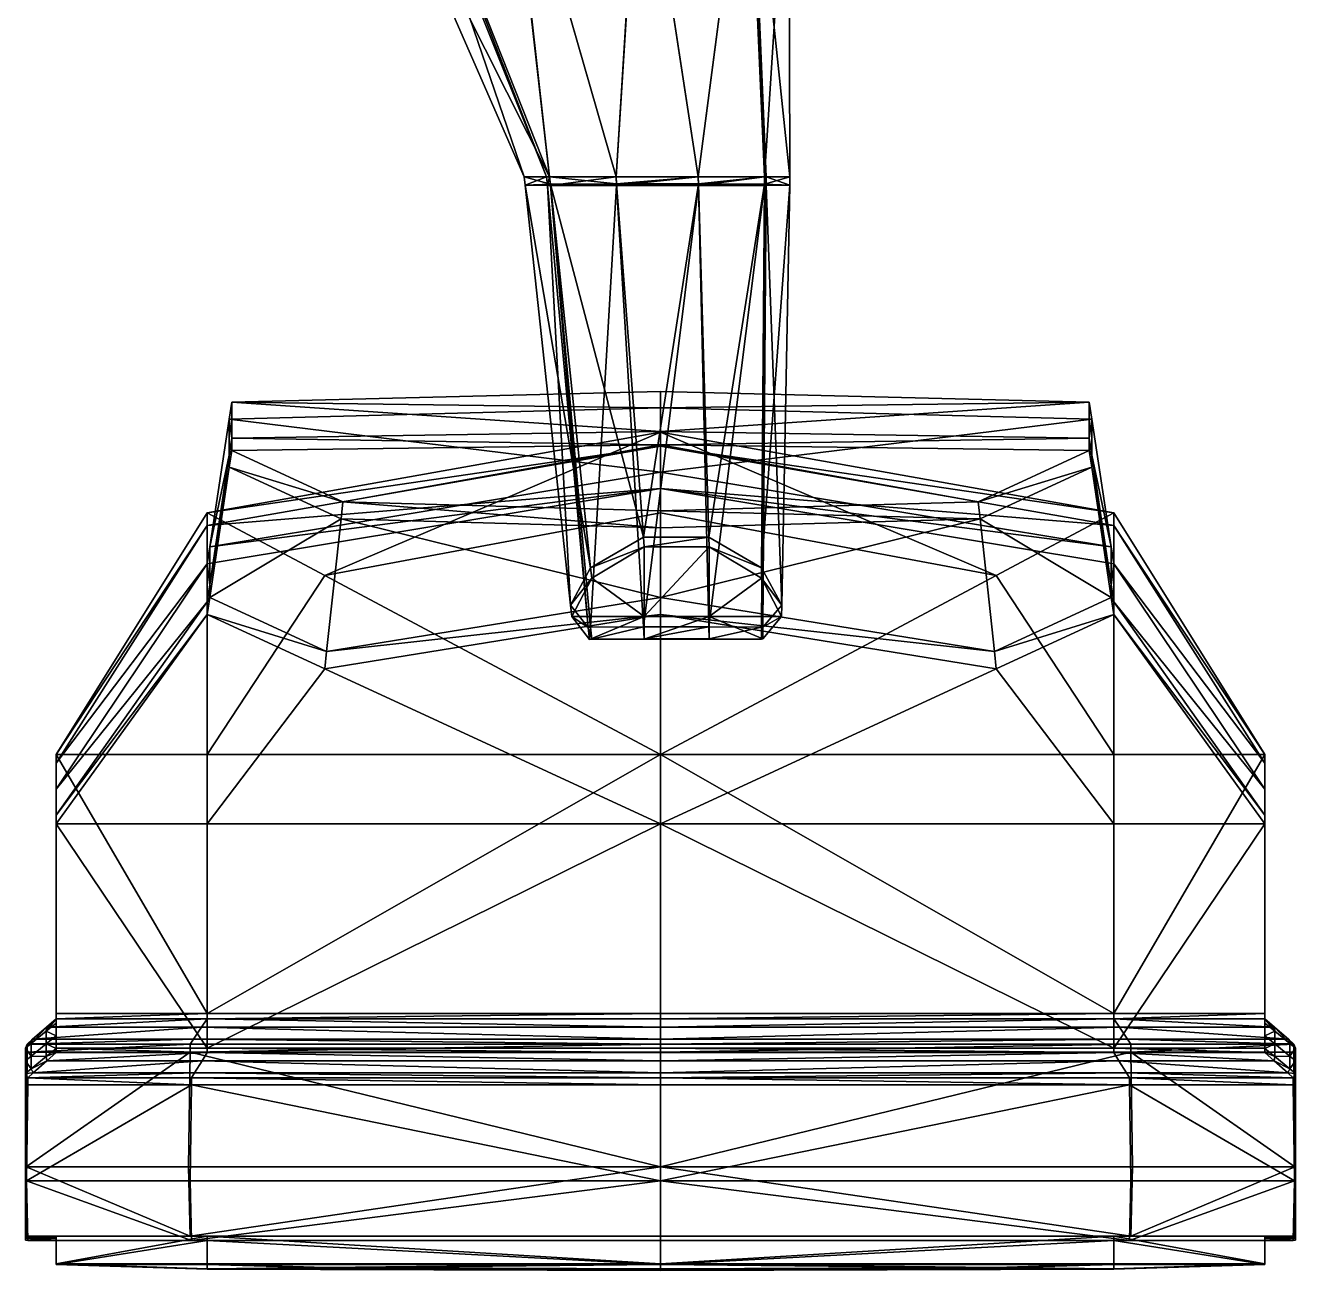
# Model space of a CAD drawing. Header units: centimetres. Extents: x -3.08 to -1.02, y -0.97 to 2.65.
# Drawn here: x -2.36 to -2.0581, y -0.9738 to -0.6779 of the extents above; entities that cross this region are included whole.
import ezdxf

# ---------------------------------------------------------------- set-up
doc = ezdxf.new("R2010")
doc.units = ezdxf.units.CM
doc.header["$MEASUREMENT"] = 0

msp = doc.modelspace()

# ---------------------------------------------------------------- meshes
at = {"color": 8, "true_color": 0x7f7f7f}
mesh = msp.add_polyface(dxfattribs=at)
corners = [(-2.32328, -0.42997, -0.89798), (-2.30776, -0.44466, -0.8608), (-2.32012, -0.4451, -0.89957), (-2.32328, -0.42997, -0.89798), (-2.32012, -0.4451, -0.89957), (-2.31042, -0.43018, -0.9428), (-2.30776, -0.44466, -0.8608), (-2.32713, -0.44658, -0.8994), (-2.32012, -0.4451, -0.89957), (-2.32713, -0.44658, -0.8994), (-2.31466, -0.44672, -0.9451), (-2.32012, -0.4451, -0.89957), (-2.31592, -0.44875, -0.94561), (-2.31466, -0.44672, -0.9451), (-2.32841, -0.44866, -0.89962), (-2.32713, -0.44658, -0.8994), (-2.31334, -0.44639, -0.85675), (-2.31433, -0.44849, -0.85612), (-2.32713, -0.44658, -0.8994), (-2.35269, -0.91376, -0.75315), (-2.35269, -0.85325, -0.75315), (-2.35269, -0.91274, -0.66183), (-2.35269, -0.85119, -0.66183), (-2.31678, -0.79676, -0.75315), (-2.31678, -0.79374, -0.66183), (-2.31678, -0.85119, -0.59132), (-2.31678, -0.91274, -0.59132), (-2.35269, -0.86558, -0.92044), (-2.35269, -0.91991, -0.92044), (-2.35269, -0.86764, -0.99795), (-2.35269, -0.92093, -0.99795), (-2.31678, -0.92093, -1.05465), (-2.31678, -0.86764, -1.05465), (-2.31678, -0.81789, -0.99795), (-2.31678, -0.81487, -0.92044), (-2.35269, -0.85942, -0.8391), (-2.35269, -0.91684, -0.8391), (-2.31678, -0.80582, -0.8391), (-2.31678, -0.81789, -0.99795), (-2.31617, -0.81386, -0.99767), (-2.31678, -0.81487, -0.92044), (-2.31617, -0.81085, -0.92059), (-2.31678, -0.81487, -0.92044), (-2.31617, -0.81085, -0.92059), (-2.31678, -0.80582, -0.8391), (-2.31617, -0.80185, -0.8397), (-2.35269, -0.91399, -0.66183), (-2.35269, -0.91499, -0.75315), (-2.31678, -0.91399, -0.59132)]
mesh.append_faces([[corners[k] for k in face] for face in [(0, 1, 2), (3, 4, 5), (6, 7, 8), (9, 10, 11), (12, 13, 14), (14, 13, 15), (16, 17, 18), (18, 17, 14), (19, 20, 21), (21, 20, 22), (20, 23, 22), (22, 23, 24), (24, 25, 22), (25, 26, 22), (22, 26, 21), (27, 28, 29), (29, 28, 30), (30, 31, 29), (29, 31, 32), (32, 33, 29), (34, 27, 33), (33, 27, 29), (20, 19, 35), (35, 19, 36), (28, 27, 36), (36, 27, 35), (27, 34, 35), (35, 34, 37), (23, 20, 37), (37, 20, 35), (38, 39, 40), (40, 39, 41), (42, 43, 44), (44, 43, 45), (46, 47, 21), (21, 47, 19), (21, 26, 46), (46, 26, 48)]], dxfattribs={"color": 8})
mesh = msp.add_polyface(dxfattribs=at)
corners = [(-2.27155, -0.62259, -0.89666), (-2.24582, -0.62267, -0.87802), (-2.2354, -0.71387, -0.93108), (-2.21962, -0.71387, -0.91962), (-2.27106, -0.62382, -0.95697), (-2.2354, -0.71387, -0.97007), (-2.24549, -0.62384, -0.96939), (-2.21962, -0.71387, -0.97159), (-2.24549, -0.62384, -0.96939), (-2.21962, -0.71387, -0.97159), (-2.21388, -0.62383, -0.96938), (-2.24582, -0.62267, -0.87802), (-2.21398, -0.62315, -0.87824), (-2.21962, -0.71387, -0.91962), (-2.28121, -0.62296, -0.92697), (-2.24143, -0.71387, -0.94964), (-2.27241, -0.62333, -0.95339), (-2.23611, -0.71387, -0.96767), (-2.27106, -0.62382, -0.95697), (-2.2354, -0.71387, -0.97007), (-2.27155, -0.62259, -0.89666), (-2.2354, -0.71387, -0.93108), (-2.28121, -0.62296, -0.92697), (-2.24143, -0.71387, -0.94964), (-2.23521, -0.71566, -0.93136), (-2.22565, -0.80682, -0.94518), (-2.24122, -0.71583, -0.9498), (-2.21949, -0.71552, -0.91996), (-2.2131, -0.79953, -0.93724), (-2.23521, -0.71566, -0.93136), (-2.23521, -0.71593, -0.97017), (-2.22565, -0.82095, -0.97536), (-2.21949, -0.71593, -0.97168), (-2.23592, -0.71593, -0.96778), (-2.22621, -0.82099, -0.97332), (-2.23521, -0.71593, -0.97017), (-2.24122, -0.71583, -0.9498), (-2.23044, -0.81566, -0.95802), (-2.27106, -0.62382, -0.95697), (-2.27041, -0.62172, -0.95551), (-2.27241, -0.62333, -0.95339), (-2.27041, -0.62172, -0.95551), (-2.27106, -0.62382, -0.95697), (-2.24559, -0.62205, -0.96763), (-2.24549, -0.62384, -0.96939), (-2.27147, -0.62118, -0.95259), (-2.28121, -0.62296, -0.92697), (-2.24559, -0.62205, -0.96763), (-2.21455, -0.62219, -0.96763), (-2.21388, -0.62383, -0.96938), (-2.21398, -0.62315, -0.87824), (-2.24582, -0.62267, -0.87802), (-2.21477, -0.62099, -0.87909), (-2.31094, -0.76747, -0.84494), (-2.20905, -0.7744, -0.92187), (-2.20905, -0.76492, -0.84494), (-2.31155, -0.77144, -0.84433), (-2.31094, -0.77603, -0.92187), (-2.31094, -0.76747, -0.84494), (-2.31155, -0.77144, -0.84433), (-2.31094, -0.76747, -0.84494), (-2.20905, -0.76879, -0.84433), (-2.20905, -0.76492, -0.84494)]
mesh.append_faces([[corners[k] for k in face] for face in [(0, 1, 2), (2, 1, 3), (4, 5, 6), (6, 5, 7), (8, 9, 10), (11, 12, 13), (14, 15, 16), (16, 15, 17), (16, 17, 18), (18, 17, 19), (20, 21, 22), (22, 21, 23), (24, 25, 26), (27, 28, 29), (30, 31, 32), (33, 34, 35), (36, 37, 33), (21, 24, 23), (23, 24, 26), (3, 27, 2), (2, 27, 29), (5, 30, 7), (7, 30, 32), (17, 33, 19), (19, 33, 35), (15, 36, 17), (17, 36, 33), (38, 39, 40), (41, 42, 43), (43, 42, 44), (40, 45, 46), (47, 44, 48), (48, 44, 49), (50, 51, 52), (53, 54, 55), (56, 57, 58), (59, 60, 61), (61, 60, 62)]], dxfattribs={"color": 8})
mesh = msp.add_polyface(dxfattribs=at)
corners = [(-2.18831, -0.62368, -0.89707), (-2.17854, -0.62385, -0.92719), (-2.18433, -0.71387, -0.93108), (-2.1783, -0.71387, -0.94964), (-2.21398, -0.62315, -0.87824), (-2.18831, -0.62368, -0.89707), (-2.20011, -0.71387, -0.91962), (-2.18433, -0.71387, -0.93108), (-2.21388, -0.62383, -0.96938), (-2.21962, -0.71387, -0.97159), (-2.20011, -0.71387, -0.97159), (-2.21962, -0.71387, -0.91962), (-2.21398, -0.62315, -0.87824), (-2.20011, -0.71387, -0.91962), (-2.18771, -0.62381, -0.95513), (-2.18831, -0.62373, -0.95696), (-2.18395, -0.71387, -0.96881), (-2.18433, -0.71387, -0.97007), (-2.17854, -0.62385, -0.92719), (-2.1783, -0.71387, -0.94964), (-2.21388, -0.62383, -0.96938), (-2.20011, -0.71387, -0.97159), (-2.18831, -0.62373, -0.95696), (-2.18433, -0.71387, -0.97007), (-2.1898, -0.62215, -0.95548), (-2.19337, -0.62255, -0.95238), (-2.21455, -0.62219, -0.96763), (-2.21579, -0.62256, -0.96225), (-2.1898, -0.62215, -0.95548), (-2.18945, -0.62217, -0.95432), (-2.19337, -0.62255, -0.95238), (-2.19493, -0.62254, -0.95253), (-2.18031, -0.62209, -0.92675), (-2.18561, -0.62213, -0.92675), (-2.18945, -0.62217, -0.95432), (-2.19493, -0.62254, -0.95253), (-2.18031, -0.62209, -0.92675), (-2.18981, -0.62169, -0.89743), (-2.18561, -0.62213, -0.92675), (-2.19406, -0.62094, -0.9005), (-2.18981, -0.62169, -0.89743), (-2.21477, -0.62099, -0.87909), (-2.19406, -0.62094, -0.9005), (-2.21455, -0.62219, -0.96763), (-2.21388, -0.62383, -0.96938), (-2.1898, -0.62215, -0.95548), (-2.18831, -0.62373, -0.95696), (-2.18831, -0.62373, -0.95696), (-2.18771, -0.62381, -0.95513), (-2.1898, -0.62215, -0.95548), (-2.18945, -0.62217, -0.95432), (-2.17854, -0.62385, -0.92719), (-2.18945, -0.62217, -0.95432), (-2.18031, -0.62209, -0.92675), (-2.18831, -0.62368, -0.89707), (-2.18031, -0.62209, -0.92675), (-2.18981, -0.62169, -0.89743), (-2.18831, -0.62368, -0.89707), (-2.21398, -0.62315, -0.87824), (-2.18981, -0.62169, -0.89743), (-2.21477, -0.62099, -0.87909), (-2.21641, -0.62092, -0.96047), (-2.21579, -0.62256, -0.96225), (-2.19491, -0.62096, -0.95096), (-2.19337, -0.62255, -0.95238), (-2.19337, -0.62255, -0.95238), (-2.19493, -0.62254, -0.95253), (-2.19491, -0.62096, -0.95096), (-2.19667, -0.6209, -0.95182), (-2.19667, -0.6209, -0.95182), (-2.19493, -0.62254, -0.95253), (-2.18738, -0.62036, -0.92639), (-2.18561, -0.62213, -0.92675), (-2.18561, -0.62213, -0.92675), (-2.19406, -0.62094, -0.9005), (-2.18738, -0.62036, -0.92639)]
mesh.append_faces([[corners[k] for k in face] for face in [(0, 1, 2), (2, 1, 3), (4, 5, 6), (6, 5, 7), (8, 9, 10), (11, 12, 13), (14, 15, 16), (16, 15, 17), (18, 14, 19), (19, 14, 16), (20, 21, 22), (22, 21, 23), (24, 25, 26), (26, 25, 27), (28, 29, 30), (29, 31, 30), (32, 33, 34), (34, 33, 35), (36, 37, 38), (38, 37, 39), (40, 41, 42), (43, 44, 45), (45, 44, 46), (47, 48, 49), (49, 48, 50), (48, 51, 52), (52, 51, 53), (51, 54, 55), (55, 54, 56), (57, 58, 59), (59, 58, 60), (61, 62, 63), (63, 62, 64), (65, 66, 67), (67, 66, 68), (69, 70, 71), (71, 70, 72), (73, 74, 75)]], dxfattribs={"color": 8})
mesh = msp.add_polyface(dxfattribs=at)
corners = [(-2.19758, -0.79953, -0.93724), (-2.18503, -0.80682, -0.94518), (-2.19752, -0.80179, -0.93771), (-2.18505, -0.80928, -0.94555), (-2.2131, -0.79953, -0.93724), (-2.19758, -0.79953, -0.93724), (-2.21293, -0.80179, -0.93771), (-2.19752, -0.80179, -0.93771), (-2.18503, -0.80682, -0.94518), (-2.18024, -0.81566, -0.95802), (-2.18505, -0.80928, -0.94555), (-2.18029, -0.81835, -0.95824), (-2.21293, -0.80179, -0.93771), (-2.21293, -0.81835, -0.95824), (-2.22539, -0.80928, -0.94555), (-2.19752, -0.80179, -0.93771), (-2.18505, -0.80928, -0.94555), (-2.19752, -0.81835, -0.95824), (-2.19752, -0.81835, -0.95824), (-2.21293, -0.81835, -0.95824), (-2.19752, -0.80179, -0.93771), (-2.21293, -0.80179, -0.93771), (-2.20006, -0.71552, -0.91996), (-2.21949, -0.71552, -0.91996), (-2.18434, -0.71566, -0.93136), (-2.20006, -0.71552, -0.91996), (-2.17834, -0.71583, -0.9498), (-2.18434, -0.71566, -0.93136), (-2.18473, -0.82089, -0.97429), (-2.18024, -0.81566, -0.95802), (-2.18397, -0.71593, -0.96892), (-2.18503, -0.82095, -0.97536), (-2.18434, -0.71593, -0.97017), (-2.18503, -0.82095, -0.97536), (-2.18434, -0.71593, -0.97017), (-2.19758, -0.82084, -0.9764), (-2.20006, -0.71593, -0.97168), (-2.21949, -0.71593, -0.97168), (-2.2131, -0.82084, -0.9764), (-2.20006, -0.71593, -0.97168), (-2.19758, -0.82084, -0.9764), (-2.20011, -0.71387, -0.91962), (-2.21962, -0.71387, -0.91962), (-2.18433, -0.71387, -0.93108), (-2.20011, -0.71387, -0.91962), (-2.1783, -0.71387, -0.94964), (-2.18433, -0.71387, -0.93108), (-2.17834, -0.71583, -0.9498), (-2.18395, -0.71387, -0.96881), (-2.18433, -0.71387, -0.97007), (-2.18433, -0.71387, -0.97007), (-2.20011, -0.71387, -0.97159), (-2.21962, -0.71387, -0.97159), (-2.20011, -0.71387, -0.97159), (-2.20905, -0.77459, -0.66183), (-2.12926, -0.80864, -0.6096), (-2.20905, -0.79374, -0.59132), (-2.20905, -0.79324, -1.04882), (-2.13358, -0.79109, -1.03491), (-2.20905, -0.77756, -0.99519), (-2.20905, -0.81386, -1.05405), (-2.13313, -0.7952, -1.03543), (-2.20905, -0.79728, -1.04942), (-2.20905, -0.79324, -1.04882)]
mesh.append_faces([[corners[k] for k in face] for face in [(0, 1, 2), (2, 1, 3), (4, 5, 6), (6, 5, 7), (8, 9, 10), (10, 9, 11), (12, 13, 14), (15, 16, 17), (18, 19, 20), (20, 19, 21), (5, 4, 22), (22, 4, 23), (1, 0, 24), (24, 0, 25), (26, 8, 27), (28, 29, 30), (31, 28, 32), (32, 28, 30), (33, 34, 35), (35, 34, 36), (37, 38, 39), (39, 38, 40), (22, 23, 41), (41, 23, 42), (24, 25, 43), (43, 25, 44), (45, 27, 46), (30, 47, 48), (32, 30, 49), (49, 30, 48), (34, 50, 36), (36, 50, 51), (52, 37, 53), (53, 37, 39), (54, 55, 56), (57, 58, 59), (60, 61, 62), (62, 61, 63)]], dxfattribs={"color": 8})
mesh = msp.add_polyface(dxfattribs=at)
corners = [(-2.18024, -0.81566, -0.95802), (-2.18503, -0.80682, -0.94518), (-2.17834, -0.71583, -0.9498), (-2.18397, -0.71593, -0.96892), (-2.18024, -0.81566, -0.95802), (-2.17834, -0.71583, -0.9498), (-2.18434, -0.71566, -0.93136), (-2.1783, -0.71387, -0.94964), (-2.18395, -0.71387, -0.96881), (-2.1783, -0.71387, -0.94964), (-2.10133, -0.79676, -0.75315), (-2.10133, -0.79374, -0.66183), (-2.20905, -0.77793, -0.75315), (-2.20905, -0.77459, -0.66183), (-2.12926, -0.80864, -0.6096), (-2.20905, -0.77756, -0.99519), (-2.13358, -0.79109, -1.03491), (-2.10717, -0.77889, -0.99519), (-2.10717, -0.77603, -0.92187), (-2.20905, -0.7744, -0.92187), (-2.10717, -0.76747, -0.84494), (-2.20905, -0.76492, -0.84494), (-2.10133, -0.80582, -0.8391), (-2.20905, -0.78795, -0.8391), (-2.10133, -0.79374, -0.66183), (-2.10133, -0.79676, -0.75315), (-2.06542, -0.85119, -0.66183), (-2.10193, -0.81386, -0.99767), (-2.10133, -0.81487, -0.92044), (-2.10193, -0.81085, -0.92059), (-2.10133, -0.81487, -0.92044), (-2.10133, -0.80582, -0.8391), (-2.10193, -0.81085, -0.92059), (-2.10193, -0.80185, -0.8397), (-2.10133, -0.80582, -0.8391), (-2.20905, -0.78795, -0.8391), (-2.10193, -0.80185, -0.8397), (-2.20905, -0.78408, -0.8397), (-2.10656, -0.77144, -0.84433), (-2.20905, -0.76879, -0.84433), (-2.10656, -0.78005, -0.92172), (-2.10656, -0.77144, -0.84433), (-2.10656, -0.78292, -0.99547), (-2.10656, -0.78005, -0.92172), (-2.12971, -0.82668, -1.03943), (-2.10193, -0.81386, -0.99767), (-2.13313, -0.7952, -1.03543), (-2.10656, -0.78292, -0.99547), (-2.12971, -0.82668, -1.03943), (-2.13313, -0.7952, -1.03543), (-2.20905, -0.81386, -1.05405), (-2.10717, -0.76747, -0.84494), (-2.20905, -0.76492, -0.84494), (-2.10717, -0.77603, -0.92187), (-2.10717, -0.76747, -0.84494), (-2.10717, -0.77889, -0.99519), (-2.10717, -0.77603, -0.92187), (-2.13358, -0.79109, -1.03491), (-2.10717, -0.77889, -0.99519), (-2.20905, -0.79324, -1.04882), (-2.13358, -0.79109, -1.03491)]
mesh.append_faces([[corners[k] for k in face] for face in [(0, 1, 2), (3, 4, 5), (2, 6, 7), (8, 5, 9), (10, 11, 12), (12, 11, 13), (11, 14, 13), (15, 16, 17), (17, 18, 15), (15, 18, 19), (18, 20, 19), (19, 20, 21), (22, 10, 23), (23, 10, 12), (24, 25, 26), (27, 28, 29), (30, 31, 32), (32, 31, 33), (34, 35, 36), (36, 35, 37), (36, 37, 38), (38, 37, 39), (32, 33, 40), (40, 33, 41), (27, 29, 42), (42, 29, 43), (44, 45, 46), (46, 45, 47), (48, 49, 50), (38, 39, 51), (51, 39, 52), (40, 41, 53), (53, 41, 54), (42, 43, 55), (55, 43, 56), (46, 47, 57), (57, 47, 58), (59, 49, 60)]], dxfattribs={"color": 8})
mesh = msp.add_polyface(dxfattribs=at)
corners = [(-2.2131, -0.79953, -0.93724), (-2.21293, -0.80179, -0.93771), (-2.22565, -0.80682, -0.94518), (-2.22539, -0.80928, -0.94555), (-2.22565, -0.80682, -0.94518), (-2.22539, -0.80928, -0.94555), (-2.23044, -0.81566, -0.95802), (-2.24122, -0.71583, -0.9498), (-2.23521, -0.71566, -0.93136), (-2.21949, -0.71593, -0.97168), (-2.22565, -0.82095, -0.97536), (-2.2131, -0.82084, -0.9764), (-2.23521, -0.71593, -0.97017), (-2.22621, -0.82099, -0.97332), (-2.22565, -0.82095, -0.97536), (-2.23592, -0.71593, -0.96778), (-2.23044, -0.81566, -0.95802), (-2.20905, -0.79374, -0.59132), (-2.28885, -0.80864, -0.6096), (-2.20905, -0.77459, -0.66183), (-2.31678, -0.79374, -0.66183), (-2.31678, -0.79676, -0.75315), (-2.20905, -0.77793, -0.75315), (-2.20905, -0.7744, -0.92187), (-2.31094, -0.77603, -0.92187), (-2.20905, -0.77756, -0.99519), (-2.31094, -0.77889, -0.99519), (-2.28453, -0.79109, -1.03491), (-2.20905, -0.79324, -1.04882), (-2.20905, -0.78795, -0.8391), (-2.31678, -0.80582, -0.8391), (-2.31094, -0.76747, -0.84494), (-2.31678, -0.80582, -0.8391), (-2.31617, -0.80185, -0.8397), (-2.20905, -0.78795, -0.8391), (-2.20905, -0.78408, -0.8397), (-2.31617, -0.81085, -0.92059), (-2.31155, -0.78005, -0.92172), (-2.31617, -0.80185, -0.8397), (-2.31155, -0.77144, -0.84433), (-2.31155, -0.77144, -0.84433), (-2.20905, -0.76879, -0.84433), (-2.2884, -0.82668, -1.03943), (-2.20905, -0.81386, -1.05405), (-2.28497, -0.7952, -1.03543), (-2.20905, -0.79728, -1.04942), (-2.2884, -0.82668, -1.03943), (-2.28497, -0.7952, -1.03543), (-2.31617, -0.81386, -0.99767), (-2.31155, -0.78292, -0.99547), (-2.31617, -0.81386, -0.99767), (-2.31155, -0.78292, -0.99547), (-2.31617, -0.81085, -0.92059), (-2.31155, -0.78005, -0.92172), (-2.31094, -0.77603, -0.92187), (-2.28453, -0.79109, -1.03491), (-2.20905, -0.79324, -1.04882), (-2.28453, -0.79109, -1.03491), (-2.31094, -0.77889, -0.99519), (-2.31094, -0.77889, -0.99519), (-2.31094, -0.77603, -0.92187)]
mesh.append_faces([[corners[k] for k in face] for face in [(0, 1, 2), (2, 1, 3), (4, 5, 6), (7, 4, 6), (8, 0, 2), (9, 10, 11), (12, 13, 14), (15, 16, 13), (17, 18, 19), (19, 18, 20), (21, 22, 20), (20, 22, 19), (23, 24, 25), (25, 24, 26), (26, 27, 25), (25, 27, 28), (22, 21, 29), (29, 21, 30), (24, 23, 31), (32, 33, 34), (34, 33, 35), (36, 37, 38), (38, 37, 39), (33, 40, 35), (35, 40, 41), (42, 43, 44), (44, 43, 45), (46, 47, 48), (48, 47, 49), (50, 51, 52), (52, 51, 53), (37, 54, 39), (44, 45, 55), (55, 45, 56), (47, 57, 49), (49, 57, 58), (51, 59, 53), (53, 59, 60)]], dxfattribs={"color": 8})
mesh = msp.add_polyface(dxfattribs=at)
corners = [(-2.22539, -0.80928, -0.94555), (-2.21293, -0.81835, -0.95824), (-2.23015, -0.81835, -0.95824), (-2.23044, -0.81566, -0.95802), (-2.22539, -0.80928, -0.94555), (-2.23015, -0.81835, -0.95824), (-2.23044, -0.81566, -0.95802), (-2.23015, -0.81835, -0.95824), (-2.22621, -0.82099, -0.97332), (-2.22595, -0.82381, -0.97347), (-2.22565, -0.82095, -0.97536), (-2.22539, -0.82377, -0.97549), (-2.22595, -0.82381, -0.97347), (-2.21293, -0.82379, -0.97377), (-2.22539, -0.82377, -0.97549), (-2.22595, -0.82381, -0.97347), (-2.28885, -0.80864, -0.6096), (-2.31678, -0.85119, -0.59132), (-2.31678, -0.79374, -0.66183), (-2.20905, -0.91274, -0.56781), (-2.31678, -0.91274, -0.59132), (-2.20905, -0.85119, -0.56781), (-2.20905, -0.79374, -0.59132), (-2.20905, -0.81789, -1.05465), (-2.28885, -0.83079, -1.03995), (-2.20905, -0.86764, -1.07355), (-2.31678, -0.86764, -1.05465), (-2.31678, -0.92093, -1.05465), (-2.20905, -0.92093, -1.07355), (-2.28885, -0.83079, -1.03995), (-2.31678, -0.81789, -0.99795), (-2.31678, -0.86764, -1.05465), (-2.28885, -0.83079, -1.03995), (-2.2884, -0.82668, -1.03943), (-2.31678, -0.81789, -0.99795), (-2.31617, -0.81386, -0.99767), (-2.28885, -0.83079, -1.03995), (-2.20905, -0.81789, -1.05465), (-2.2884, -0.82668, -1.03943), (-2.20905, -0.81386, -1.05405), (-2.20905, -0.91399, -0.56781), (-2.20905, -0.91596, -0.56548), (-2.31678, -0.91399, -0.59132), (-2.3181, -0.91596, -0.58961), (-2.20905, -0.92201, -1.07355), (-2.31678, -0.92201, -1.05465), (-2.20905, -0.92398, -1.07591), (-2.31799, -0.92398, -1.05647), (-2.20905, -0.92195, -0.56068), (-2.32083, -0.92195, -0.58606), (-2.20905, -0.91999, -0.56069), (-2.3208, -0.91999, -0.5861), (-2.20905, -0.91884, -0.56206), (-2.20905, -0.91999, -0.56069), (-2.32003, -0.91884, -0.5871), (-2.3208, -0.91999, -0.5861), (-2.20905, -0.92201, -1.07355), (-2.31678, -0.92201, -1.05465), (-2.20905, -0.91399, -0.56781), (-2.31678, -0.91399, -0.59132), (-2.20905, -0.92686, -1.07935), (-2.31977, -0.92686, -1.05913)]
mesh.append_faces([[corners[k] for k in face] for face in [(0, 1, 2), (3, 4, 5), (6, 7, 8), (8, 7, 9), (8, 9, 10), (10, 9, 11), (12, 13, 14), (1, 15, 2), (16, 17, 18), (19, 20, 21), (21, 20, 17), (17, 16, 21), (21, 16, 22), (23, 24, 25), (25, 24, 26), (26, 27, 25), (25, 27, 28), (29, 30, 31), (32, 33, 34), (34, 33, 35), (36, 37, 38), (38, 37, 39), (40, 41, 42), (42, 41, 43), (44, 45, 46), (46, 45, 47), (48, 49, 50), (50, 49, 51), (52, 53, 54), (54, 53, 55), (28, 27, 56), (56, 27, 57), (58, 59, 19), (19, 59, 20), (46, 47, 60), (60, 47, 61), (41, 52, 43), (43, 52, 54)]], dxfattribs={"color": 8})
mesh = msp.add_polyface(dxfattribs=at)
corners = [(-2.18473, -0.82089, -0.97429), (-2.18503, -0.82095, -0.97536), (-2.18475, -0.82372, -0.97443), (-2.18505, -0.82377, -0.97549), (-2.18024, -0.81566, -0.95802), (-2.18029, -0.81835, -0.95824), (-2.22565, -0.82095, -0.97536), (-2.22539, -0.82377, -0.97549), (-2.2131, -0.82084, -0.9764), (-2.21293, -0.82366, -0.97653), (-2.2131, -0.82084, -0.9764), (-2.21293, -0.82366, -0.97653), (-2.19758, -0.82084, -0.9764), (-2.19752, -0.82366, -0.97653), (-2.18505, -0.82377, -0.97549), (-2.18503, -0.82095, -0.97536), (-2.19752, -0.82366, -0.97653), (-2.19758, -0.82084, -0.9764), (-2.19752, -0.81835, -0.95824), (-2.18505, -0.80928, -0.94555), (-2.18029, -0.81835, -0.95824), (-2.21293, -0.82379, -0.97377), (-2.19752, -0.82376, -0.97413), (-2.21293, -0.82366, -0.97653), (-2.19752, -0.82366, -0.97653), (-2.22539, -0.82377, -0.97549), (-2.21293, -0.82379, -0.97377), (-2.21293, -0.82366, -0.97653), (-2.18475, -0.82372, -0.97443), (-2.18505, -0.82377, -0.97549), (-2.19752, -0.82376, -0.97413), (-2.19752, -0.82366, -0.97653), (-2.21293, -0.82379, -0.97377), (-2.22595, -0.82381, -0.97347), (-2.21293, -0.81835, -0.95824), (-2.19752, -0.82376, -0.97413), (-2.21293, -0.82379, -0.97377), (-2.19752, -0.81835, -0.95824), (-2.21293, -0.81835, -0.95824), (-2.19752, -0.82376, -0.97413), (-2.18475, -0.82372, -0.97443), (-2.20905, -0.79374, -0.59132), (-2.12926, -0.80864, -0.6096), (-2.20905, -0.85119, -0.56781), (-2.10133, -0.85119, -0.59132), (-2.10133, -0.91274, -0.59132), (-2.20905, -0.91274, -0.56781), (-2.20905, -0.92093, -1.07355), (-2.10133, -0.92093, -1.05465), (-2.20905, -0.86764, -1.07355), (-2.10133, -0.86764, -1.05465), (-2.12926, -0.83079, -1.03995), (-2.20905, -0.81789, -1.05465), (-2.12926, -0.83079, -1.03995), (-2.12971, -0.82668, -1.03943), (-2.20905, -0.81789, -1.05465), (-2.20905, -0.81386, -1.05405), (-2.20905, -0.91399, -0.56781), (-2.10133, -0.91399, -0.59132), (-2.20905, -0.91596, -0.56548), (-2.10001, -0.91596, -0.58961), (-2.20905, -0.91884, -0.56206), (-2.09808, -0.91884, -0.5871), (-2.20905, -0.91999, -0.56069), (-2.20905, -0.91399, -0.56781), (-2.10133, -0.91399, -0.59132)]
mesh.append_faces([[corners[k] for k in face] for face in [(0, 1, 2), (2, 1, 3), (4, 0, 5), (5, 0, 2), (6, 7, 8), (8, 7, 9), (10, 11, 12), (12, 11, 13), (14, 15, 16), (16, 15, 17), (18, 19, 20), (21, 22, 23), (23, 22, 24), (25, 26, 27), (28, 29, 30), (30, 29, 31), (32, 33, 34), (35, 36, 37), (37, 36, 38), (39, 18, 40), (40, 18, 20), (41, 42, 43), (43, 42, 44), (44, 45, 43), (43, 45, 46), (47, 48, 49), (49, 48, 50), (50, 51, 49), (49, 51, 52), (53, 54, 55), (55, 54, 56), (57, 58, 59), (59, 58, 60), (61, 62, 63), (46, 45, 64), (64, 45, 65), (59, 60, 61), (61, 60, 62)]], dxfattribs={"color": 8})
mesh = msp.add_polyface(dxfattribs=at)
corners = [(-2.06542, -0.91376, -0.75315), (-2.06542, -0.91274, -0.66183), (-2.06542, -0.85325, -0.75315), (-2.06542, -0.85119, -0.66183), (-2.10133, -0.91274, -0.59132), (-2.10133, -0.85119, -0.59132), (-2.12926, -0.80864, -0.6096), (-2.10133, -0.79374, -0.66183), (-2.10133, -0.79676, -0.75315), (-2.06542, -0.91991, -0.92044), (-2.06542, -0.91684, -0.8391), (-2.06542, -0.86558, -0.92044), (-2.06542, -0.85942, -0.8391), (-2.10133, -0.80582, -0.8391), (-2.10133, -0.81487, -0.92044), (-2.06542, -0.92093, -0.99795), (-2.06542, -0.86764, -0.99795), (-2.10133, -0.81789, -0.99795), (-2.12926, -0.83079, -1.03995), (-2.10133, -0.86764, -1.05465), (-2.10133, -0.92093, -1.05465), (-2.12926, -0.83079, -1.03995), (-2.10133, -0.81789, -0.99795), (-2.12971, -0.82668, -1.03943), (-2.10193, -0.81386, -0.99767), (-2.10133, -0.81789, -0.99795), (-2.10133, -0.81487, -0.92044), (-2.10193, -0.81386, -0.99767), (-2.06542, -0.91399, -0.66183), (-2.06317, -0.91596, -0.66129), (-2.10133, -0.91399, -0.59132), (-2.10001, -0.91596, -0.58961), (-2.06542, -0.91499, -0.75315), (-2.06304, -0.91696, -0.75315), (-2.06542, -0.918, -0.8391), (-2.06542, -0.918, -0.8391), (-2.06542, -0.91499, -0.75315), (-2.06542, -0.91399, -0.66183), (-2.10133, -0.91399, -0.59132), (-2.05954, -0.91984, -0.75315), (-2.05986, -0.91884, -0.66049)]
mesh.append_faces([[corners[k] for k in face] for face in [(0, 1, 2), (2, 1, 3), (1, 4, 3), (3, 4, 5), (6, 7, 5), (5, 7, 3), (3, 8, 2), (9, 10, 11), (11, 10, 12), (10, 0, 12), (12, 0, 2), (8, 13, 2), (2, 13, 12), (13, 14, 12), (12, 14, 11), (15, 9, 16), (16, 9, 11), (14, 17, 11), (11, 17, 16), (18, 19, 17), (17, 19, 16), (19, 20, 16), (16, 20, 15), (21, 22, 23), (23, 22, 24), (25, 26, 27), (28, 29, 30), (30, 29, 31), (32, 33, 28), (28, 33, 29), (32, 34, 33), (35, 36, 10), (10, 36, 0), (1, 0, 37), (37, 0, 36), (37, 38, 1), (1, 38, 4), (33, 39, 29), (29, 40, 31)]], dxfattribs={"color": 8})
mesh = msp.add_polyface(dxfattribs=at)
corners = [(-2.35269, -0.91499, -0.75315), (-2.35269, -0.91399, -0.66183), (-2.35507, -0.91696, -0.75315), (-2.35494, -0.91596, -0.66129), (-2.31678, -0.91399, -0.59132), (-2.3181, -0.91596, -0.58961), (-2.35269, -0.92201, -0.99795), (-2.35489, -0.92398, -0.99859), (-2.31678, -0.92201, -1.05465), (-2.31799, -0.92398, -1.05647), (-2.35269, -0.92101, -0.92044), (-2.35507, -0.92298, -0.92044), (-2.35269, -0.918, -0.8391), (-2.35507, -0.91997, -0.8391), (-2.35957, -0.91999, -0.66017), (-2.3208, -0.91999, -0.5861), (-2.35959, -0.92195, -0.66017), (-2.32083, -0.92195, -0.58606), (-2.35997, -0.92099, -0.75315), (-2.35997, -0.92292, -0.75315), (-2.35997, -0.924, -0.8391), (-2.35857, -0.91984, -0.75315), (-2.35825, -0.91884, -0.66049), (-2.35997, -0.92099, -0.75315), (-2.35957, -0.91999, -0.66017), (-2.35857, -0.92285, -0.8391), (-2.35997, -0.924, -0.8391), (-2.32003, -0.91884, -0.5871), (-2.3208, -0.91999, -0.5861), (-2.35269, -0.91376, -0.75315), (-2.35269, -0.91499, -0.75315), (-2.35269, -0.91684, -0.8391), (-2.35269, -0.918, -0.8391), (-2.35269, -0.92101, -0.92044), (-2.35269, -0.91991, -0.92044), (-2.35269, -0.92093, -0.99795), (-2.35269, -0.92201, -0.99795), (-2.31678, -0.92201, -1.05465), (-2.31678, -0.92093, -1.05465)]
mesh.append_faces([[corners[k] for k in face] for face in [(0, 1, 2), (2, 1, 3), (1, 4, 3), (3, 4, 5), (6, 7, 8), (8, 7, 9), (10, 11, 6), (6, 11, 7), (0, 2, 12), (12, 2, 13), (12, 13, 10), (10, 13, 11), (14, 15, 16), (16, 15, 17), (18, 19, 20), (16, 19, 14), (14, 19, 18), (21, 22, 23), (23, 22, 24), (21, 23, 25), (25, 23, 26), (22, 27, 24), (24, 27, 28), (29, 30, 31), (31, 30, 32), (33, 34, 32), (32, 34, 31), (35, 34, 36), (36, 34, 33), (36, 37, 35), (35, 37, 38), (2, 3, 21), (21, 3, 22), (2, 21, 13), (13, 21, 25), (13, 25, 11), (3, 5, 22), (22, 5, 27)]], dxfattribs={"color": 8})
mesh = msp.add_polyface(dxfattribs=at)
corners = [(-2.06304, -0.91696, -0.75315), (-2.06542, -0.918, -0.8391), (-2.06304, -0.91997, -0.8391), (-2.06542, -0.92101, -0.92044), (-2.06304, -0.92298, -0.92044), (-2.06542, -0.92201, -0.99795), (-2.06322, -0.92398, -0.99859), (-2.10133, -0.92201, -1.05465), (-2.10012, -0.92398, -1.05647), (-2.20905, -0.92195, -0.56068), (-2.09731, -0.91999, -0.5861), (-2.09728, -0.92195, -0.58606), (-2.05852, -0.92195, -0.66017), (-2.05854, -0.91999, -0.66017), (-2.05814, -0.92099, -0.75315), (-2.05814, -0.92292, -0.75315), (-2.05814, -0.92581, -0.8391), (-2.05814, -0.924, -0.8391), (-2.05814, -0.92701, -0.92044), (-2.05954, -0.92285, -0.8391), (-2.05954, -0.92586, -0.92044), (-2.05814, -0.924, -0.8391), (-2.05954, -0.91984, -0.75315), (-2.05814, -0.92099, -0.75315), (-2.05986, -0.91884, -0.66049), (-2.05854, -0.91999, -0.66017), (-2.09808, -0.91884, -0.5871), (-2.09731, -0.91999, -0.5861), (-2.20905, -0.91999, -0.56069), (-2.06542, -0.92093, -0.99795), (-2.10133, -0.92093, -1.05465), (-2.06542, -0.92201, -0.99795), (-2.10133, -0.92201, -1.05465), (-2.06542, -0.92101, -0.92044), (-2.06542, -0.91991, -0.92044), (-2.06542, -0.91684, -0.8391), (-2.06542, -0.918, -0.8391), (-2.06, -0.92686, -0.99953), (-2.06317, -0.91596, -0.66129), (-2.10001, -0.91596, -0.58961)]
mesh.append_faces([[corners[k] for k in face] for face in [(0, 1, 2), (1, 3, 2), (2, 3, 4), (3, 5, 4), (4, 5, 6), (5, 7, 6), (6, 7, 8), (9, 10, 11), (12, 11, 13), (13, 11, 10), (13, 14, 12), (12, 14, 15), (16, 15, 17), (17, 15, 14), (17, 18, 16), (19, 20, 21), (22, 19, 23), (23, 19, 21), (22, 23, 24), (24, 23, 25), (24, 25, 26), (26, 25, 27), (28, 26, 27), (29, 30, 31), (31, 30, 32), (31, 33, 29), (29, 33, 34), (35, 34, 36), (36, 34, 33), (6, 8, 37), (4, 6, 20), (20, 6, 37), (2, 4, 19), (19, 4, 20), (0, 2, 22), (22, 2, 19), (38, 22, 24), (39, 24, 26)]], dxfattribs={"color": 8})
mesh = msp.add_polyface(dxfattribs=at)
corners = [(-2.20905, -0.96561, -0.56781), (-2.10133, -0.96561, -0.59132), (-2.20905, -0.97219, -0.56781), (-2.10133, -0.97219, -0.59132), (-2.12926, -0.9731, -0.6096), (-2.20905, -0.97342, -0.59132), (-2.20905, -0.97347, -1.05465), (-2.12926, -0.9732, -1.03995), (-2.20905, -0.97241, -1.07355), (-2.10133, -0.97241, -1.05465), (-2.10133, -0.96671, -1.05465), (-2.20905, -0.96671, -1.07355), (-2.20905, -0.97383, -0.92044), (-2.10133, -0.97347, -0.92044), (-2.20905, -0.97383, -0.99795), (-2.10133, -0.97347, -0.99795), (-2.20905, -0.97383, -0.75315), (-2.10133, -0.97343, -0.75315), (-2.20905, -0.97383, -0.8391), (-2.10133, -0.97345, -0.8391), (-2.20905, -0.97342, -0.59132), (-2.12926, -0.9731, -0.6096), (-2.20905, -0.97383, -0.66183), (-2.10133, -0.97342, -0.66183), (-2.20905, -0.92195, -0.56068), (-2.09728, -0.92195, -0.58606), (-2.20905, -0.94917, -0.56052), (-2.09731, -0.96561, -0.5861), (-2.20905, -0.96561, -0.56069), (-2.20905, -0.96671, -1.08073), (-2.09763, -0.96671, -1.06019), (-2.20905, -0.95248, -1.08084), (-2.0976, -0.92966, -1.06023), (-2.20905, -0.92966, -1.08074), (-2.20905, -0.96561, -0.56781), (-2.20905, -0.96561, -0.56069), (-2.10133, -0.96561, -0.59132), (-2.09731, -0.96561, -0.5861), (-2.20905, -0.96671, -1.07355), (-2.10133, -0.96671, -1.05465), (-2.20905, -0.96671, -1.08073), (-2.09763, -0.96671, -1.06019), (-2.20905, -0.92201, -1.07355), (-2.20905, -0.92398, -1.07591), (-2.10133, -0.92201, -1.05465), (-2.10012, -0.92398, -1.05647), (-2.20905, -0.91999, -0.56069), (-2.09731, -0.91999, -0.5861), (-2.20905, -0.92802, -1.08073), (-2.20905, -0.92686, -1.07935), (-2.20905, -0.92802, -1.08073), (-2.09834, -0.92686, -1.05913), (-2.09763, -0.92802, -1.06019), (-2.20905, -0.92201, -1.07355), (-2.10133, -0.92201, -1.05465), (-2.20905, -0.92093, -1.07355), (-2.10133, -0.92093, -1.05465)]
mesh.append_faces([[corners[k] for k in face] for face in [(0, 1, 2), (2, 1, 3), (3, 4, 2), (2, 4, 5), (6, 7, 8), (8, 7, 9), (9, 10, 8), (8, 10, 11), (12, 13, 14), (14, 13, 15), (15, 7, 14), (14, 7, 6), (16, 17, 18), (18, 17, 19), (19, 13, 18), (18, 13, 12), (20, 21, 22), (22, 21, 23), (23, 17, 22), (22, 17, 16), (24, 25, 26), (26, 27, 28), (29, 30, 31), (31, 32, 33), (34, 35, 36), (36, 35, 37), (38, 39, 40), (40, 39, 41), (42, 43, 44), (44, 43, 45), (46, 47, 24), (33, 32, 48), (49, 50, 51), (51, 50, 52), (53, 54, 55), (55, 54, 56), (43, 49, 45), (45, 49, 51)]], dxfattribs={"color": 8})
mesh = msp.add_polyface(dxfattribs=at)
corners = [(-2.35997, -0.96575, -0.75315), (-2.35997, -0.94958, -0.75315), (-2.35957, -0.96561, -0.66017), (-2.35977, -0.94917, -0.66013), (-2.35997, -0.92292, -0.75315), (-2.35959, -0.92195, -0.66017), (-2.32083, -0.92195, -0.58606), (-2.32123, -0.94917, -0.58555), (-2.3208, -0.96561, -0.5861), (-2.35997, -0.95206, -0.92044), (-2.35997, -0.96658, -0.92044), (-2.35968, -0.95248, -0.99998), (-2.32048, -0.96671, -1.06019), (-2.32083, -0.95248, -1.06071), (-2.32051, -0.92966, -1.06023), (-2.35942, -0.92966, -0.99991), (-2.35997, -0.9287, -0.92044), (-2.35997, -0.92581, -0.8391), (-2.35997, -0.95082, -0.8391), (-2.35997, -0.96616, -0.8391), (-2.3594, -0.92802, -0.9999), (-2.32048, -0.92802, -1.06019), (-2.35997, -0.92701, -0.92044), (-2.35997, -0.924, -0.8391), (-2.35857, -0.92285, -0.8391), (-2.35997, -0.924, -0.8391), (-2.35857, -0.92586, -0.92044), (-2.35997, -0.92701, -0.92044), (-2.35811, -0.92686, -0.99953), (-2.3594, -0.92802, -0.9999), (-2.31977, -0.92686, -1.05913), (-2.32048, -0.92802, -1.06019), (-2.35507, -0.92298, -0.92044), (-2.35489, -0.92398, -0.99859), (-2.31799, -0.92398, -1.05647)]
mesh.append_faces([[corners[k] for k in face] for face in [(0, 1, 2), (2, 1, 3), (1, 4, 3), (3, 4, 5), (5, 6, 3), (3, 6, 7), (7, 8, 3), (3, 8, 2), (9, 10, 11), (11, 12, 13), (13, 14, 11), (11, 14, 15), (16, 9, 15), (15, 9, 11), (4, 1, 17), (17, 1, 18), (1, 0, 18), (19, 9, 18), (9, 16, 18), (18, 16, 17), (15, 14, 20), (20, 14, 21), (22, 16, 20), (20, 16, 15), (16, 22, 17), (17, 22, 23), (23, 4, 17), (24, 25, 26), (26, 25, 27), (26, 27, 28), (28, 27, 29), (28, 29, 30), (30, 29, 31), (32, 24, 26), (32, 26, 33), (33, 26, 28), (33, 28, 34), (34, 28, 30)]], dxfattribs={"color": 8})
mesh = msp.add_polyface(dxfattribs=at)
corners = [(-2.20905, -0.97342, -0.59132), (-2.28885, -0.9731, -0.6096), (-2.20905, -0.97219, -0.56781), (-2.31678, -0.97219, -0.59132), (-2.31678, -0.96561, -0.59132), (-2.20905, -0.96561, -0.56781), (-2.20905, -0.96671, -1.07355), (-2.31678, -0.96671, -1.05465), (-2.20905, -0.97241, -1.07355), (-2.31678, -0.97241, -1.05465), (-2.28885, -0.9732, -1.03995), (-2.20905, -0.97347, -1.05465), (-2.20905, -0.97383, -0.99795), (-2.31678, -0.97347, -0.99795), (-2.31678, -0.97347, -0.92044), (-2.20905, -0.97383, -0.92044), (-2.31678, -0.97342, -0.66183), (-2.20905, -0.97383, -0.8391), (-2.31678, -0.97345, -0.8391), (-2.31678, -0.97343, -0.75315), (-2.20905, -0.97383, -0.75315), (-2.28885, -0.9732, -1.03995), (-2.31678, -0.97241, -1.05465), (-2.31678, -0.97347, -0.99795), (-2.20905, -0.97383, -0.66183), (-2.31678, -0.97342, -0.66183), (-2.28885, -0.9731, -0.6096), (-2.20905, -0.97342, -0.59132), (-2.20905, -0.96561, -0.56069), (-2.3208, -0.96561, -0.5861), (-2.20905, -0.94917, -0.56052), (-2.32123, -0.94917, -0.58555), (-2.32083, -0.92195, -0.58606), (-2.20905, -0.92195, -0.56068), (-2.20905, -0.92966, -1.08074), (-2.32051, -0.92966, -1.06023), (-2.20905, -0.95248, -1.08084), (-2.32083, -0.95248, -1.06071), (-2.32048, -0.96671, -1.06019), (-2.20905, -0.96671, -1.08073), (-2.20905, -0.96561, -0.56781), (-2.31678, -0.96561, -0.59132), (-2.20905, -0.96561, -0.56069), (-2.3208, -0.96561, -0.5861), (-2.20905, -0.96671, -1.07355), (-2.20905, -0.96671, -1.08073), (-2.31678, -0.96671, -1.05465), (-2.32048, -0.96671, -1.06019), (-2.20905, -0.92802, -1.08073), (-2.32048, -0.92802, -1.06019), (-2.20905, -0.92686, -1.07935), (-2.31977, -0.92686, -1.05913), (-2.20905, -0.92802, -1.08073), (-2.32048, -0.92802, -1.06019)]
mesh.append_faces([[corners[k] for k in face] for face in [(0, 1, 2), (2, 1, 3), (3, 4, 2), (2, 4, 5), (6, 7, 8), (8, 7, 9), (9, 10, 8), (8, 10, 11), (11, 10, 12), (12, 10, 13), (13, 14, 12), (12, 14, 15), (1, 16, 3), (15, 14, 17), (17, 14, 18), (18, 19, 17), (17, 19, 20), (21, 22, 23), (20, 19, 24), (24, 19, 25), (25, 26, 24), (24, 26, 27), (28, 29, 30), (30, 29, 31), (31, 32, 30), (30, 32, 33), (34, 35, 36), (36, 35, 37), (37, 38, 36), (36, 38, 39), (40, 41, 42), (42, 41, 43), (44, 45, 46), (46, 45, 47), (48, 49, 34), (34, 49, 35), (50, 51, 52), (52, 51, 53)]], dxfattribs={"color": 8})
mesh = msp.add_polyface(dxfattribs=at)
corners = [(-2.10133, -0.97347, -0.99795), (-2.10133, -0.97347, -0.92044), (-2.06542, -0.97241, -0.99795), (-2.06542, -0.97238, -0.92044), (-2.06542, -0.96671, -0.99795), (-2.10133, -0.96671, -1.05465), (-2.10133, -0.97241, -1.05465), (-2.12926, -0.9732, -1.03995), (-2.06542, -0.9723, -0.8391), (-2.10133, -0.97345, -0.8391), (-2.10133, -0.97343, -0.75315), (-2.06542, -0.97221, -0.75315), (-2.06542, -0.97219, -0.66183), (-2.10133, -0.97342, -0.66183), (-2.12926, -0.9731, -0.6096), (-2.10133, -0.97219, -0.59132), (-2.10133, -0.96561, -0.59132), (-2.06542, -0.96561, -0.66183), (-2.20905, -0.94917, -0.56052), (-2.09728, -0.92195, -0.58606), (-2.09688, -0.94917, -0.58555), (-2.09731, -0.96561, -0.5861), (-2.05854, -0.96561, -0.66017), (-2.05834, -0.94917, -0.66013), (-2.05852, -0.92195, -0.66017), (-2.05869, -0.92966, -0.99991), (-2.0976, -0.92966, -1.06023), (-2.05843, -0.95248, -0.99998), (-2.09728, -0.95248, -1.06071), (-2.09763, -0.96671, -1.06019), (-2.0587, -0.96671, -0.9999), (-2.20905, -0.95248, -1.08084), (-2.09763, -0.96671, -1.06019), (-2.09728, -0.95248, -1.06071), (-2.0976, -0.92966, -1.06023), (-2.06542, -0.96561, -0.66183), (-2.10133, -0.96561, -0.59132), (-2.05854, -0.96561, -0.66017), (-2.09731, -0.96561, -0.5861), (-2.06542, -0.96671, -0.99795), (-2.0587, -0.96671, -0.9999), (-2.10133, -0.96671, -1.05465), (-2.09763, -0.96671, -1.06019), (-2.0587, -0.92802, -0.9999), (-2.09763, -0.92802, -1.06019), (-2.20905, -0.92802, -1.08073), (-2.09763, -0.92802, -1.06019), (-2.06, -0.92686, -0.99953), (-2.09834, -0.92686, -1.05913), (-2.0587, -0.92802, -0.9999), (-2.09763, -0.92802, -1.06019), (-2.10012, -0.92398, -1.05647)]
mesh.append_faces([[corners[k] for k in face] for face in [(0, 1, 2), (2, 1, 3), (4, 5, 2), (2, 5, 6), (7, 0, 6), (6, 0, 2), (3, 1, 8), (8, 1, 9), (9, 10, 8), (8, 10, 11), (11, 10, 12), (12, 10, 13), (14, 15, 13), (13, 15, 12), (15, 16, 12), (12, 16, 17), (18, 19, 20), (20, 21, 18), (22, 21, 23), (23, 21, 20), (20, 19, 23), (23, 19, 24), (25, 26, 27), (27, 26, 28), (28, 29, 27), (27, 29, 30), (31, 32, 33), (33, 34, 31), (35, 36, 37), (37, 36, 38), (39, 40, 41), (41, 40, 42), (43, 44, 25), (25, 44, 26), (45, 34, 46), (47, 48, 49), (49, 48, 50), (47, 51, 48)]], dxfattribs={"color": 8})
mesh = msp.add_polyface(dxfattribs=at)
corners = [(-2.06542, -0.97238, -0.92044), (-2.06542, -0.96658, -0.92044), (-2.06542, -0.97241, -0.99795), (-2.06542, -0.96671, -0.99795), (-2.06542, -0.97221, -0.75315), (-2.06542, -0.96575, -0.75315), (-2.06542, -0.9723, -0.8391), (-2.06542, -0.96616, -0.8391), (-2.06542, -0.96561, -0.66183), (-2.06542, -0.97219, -0.66183), (-2.05814, -0.96575, -0.75315), (-2.05854, -0.96561, -0.66017), (-2.05814, -0.94958, -0.75315), (-2.05834, -0.94917, -0.66013), (-2.05852, -0.92195, -0.66017), (-2.05814, -0.92292, -0.75315), (-2.05814, -0.96658, -0.92044), (-2.05814, -0.96616, -0.8391), (-2.05814, -0.95206, -0.92044), (-2.05814, -0.95082, -0.8391), (-2.05814, -0.92581, -0.8391), (-2.05814, -0.9287, -0.92044), (-2.0587, -0.96671, -0.9999), (-2.05843, -0.95248, -0.99998), (-2.05869, -0.92966, -0.99991), (-2.06542, -0.96575, -0.75315), (-2.06542, -0.96561, -0.66183), (-2.05814, -0.96575, -0.75315), (-2.05854, -0.96561, -0.66017), (-2.06542, -0.96658, -0.92044), (-2.06542, -0.96616, -0.8391), (-2.05814, -0.96658, -0.92044), (-2.05814, -0.96616, -0.8391), (-2.06542, -0.96671, -0.99795), (-2.0587, -0.96671, -0.9999), (-2.05814, -0.92701, -0.92044), (-2.0587, -0.92802, -0.9999), (-2.05954, -0.92586, -0.92044), (-2.06, -0.92686, -0.99953), (-2.05814, -0.92701, -0.92044), (-2.0587, -0.92802, -0.9999), (-2.05814, -0.924, -0.8391)]
mesh.append_faces([[corners[k] for k in face] for face in [(0, 1, 2), (2, 1, 3), (4, 5, 6), (6, 5, 7), (7, 1, 6), (6, 1, 0), (8, 5, 9), (9, 5, 4), (10, 11, 12), (12, 11, 13), (14, 15, 13), (13, 15, 12), (16, 17, 18), (18, 17, 19), (17, 10, 19), (19, 10, 12), (15, 20, 12), (12, 20, 19), (20, 21, 19), (19, 21, 18), (22, 16, 23), (23, 16, 18), (21, 24, 18), (18, 24, 23), (25, 26, 27), (27, 26, 28), (29, 30, 31), (31, 30, 32), (30, 25, 32), (32, 25, 27), (29, 31, 33), (33, 31, 34), (20, 35, 21), (24, 21, 36), (36, 21, 35), (37, 38, 39), (39, 38, 40), (41, 37, 39)]], dxfattribs={"color": 8})
mesh = msp.add_polyface(dxfattribs=at)
corners = [(-2.31678, -0.97342, -0.66183), (-2.31678, -0.97343, -0.75315), (-2.35269, -0.97219, -0.66183), (-2.35269, -0.97221, -0.75315), (-2.35269, -0.96575, -0.75315), (-2.35269, -0.96561, -0.66183), (-2.31678, -0.96561, -0.59132), (-2.31678, -0.97219, -0.59132), (-2.35269, -0.97238, -0.92044), (-2.31678, -0.97347, -0.92044), (-2.35269, -0.97241, -0.99795), (-2.31678, -0.97347, -0.99795), (-2.31678, -0.97241, -1.05465), (-2.31678, -0.96671, -1.05465), (-2.35269, -0.96671, -0.99795), (-2.35269, -0.96658, -0.92044), (-2.35269, -0.96616, -0.8391), (-2.35269, -0.9723, -0.8391), (-2.31678, -0.97345, -0.8391), (-2.35968, -0.95248, -0.99998), (-2.35997, -0.96658, -0.92044), (-2.3594, -0.96671, -0.9999), (-2.32048, -0.96671, -1.06019), (-2.35997, -0.95082, -0.8391), (-2.35997, -0.96575, -0.75315), (-2.35997, -0.96616, -0.8391), (-2.35997, -0.95206, -0.92044), (-2.35269, -0.96575, -0.75315), (-2.35997, -0.96575, -0.75315), (-2.35269, -0.96561, -0.66183), (-2.35957, -0.96561, -0.66017), (-2.31678, -0.96561, -0.59132), (-2.3208, -0.96561, -0.5861), (-2.35269, -0.96658, -0.92044), (-2.35269, -0.96671, -0.99795), (-2.35997, -0.96658, -0.92044), (-2.3594, -0.96671, -0.9999), (-2.31678, -0.96671, -1.05465), (-2.32048, -0.96671, -1.06019), (-2.35269, -0.96616, -0.8391), (-2.35997, -0.96616, -0.8391)]
mesh.append_faces([[corners[k] for k in face] for face in [(0, 1, 2), (2, 1, 3), (3, 4, 2), (2, 4, 5), (5, 6, 2), (2, 6, 7), (7, 0, 2), (8, 9, 10), (10, 9, 11), (11, 12, 10), (12, 13, 10), (10, 13, 14), (14, 15, 10), (10, 15, 8), (16, 4, 17), (17, 4, 3), (3, 1, 17), (17, 1, 18), (18, 9, 17), (17, 9, 8), (8, 15, 17), (17, 15, 16), (19, 20, 21), (21, 22, 19), (23, 24, 25), (20, 26, 25), (27, 28, 29), (29, 28, 30), (29, 30, 31), (31, 30, 32), (33, 34, 35), (35, 34, 36), (34, 37, 36), (36, 37, 38), (27, 39, 28), (28, 39, 40), (39, 33, 40), (40, 33, 35)]], dxfattribs={"color": 8})

doc.saveas('drawing.dxf')
